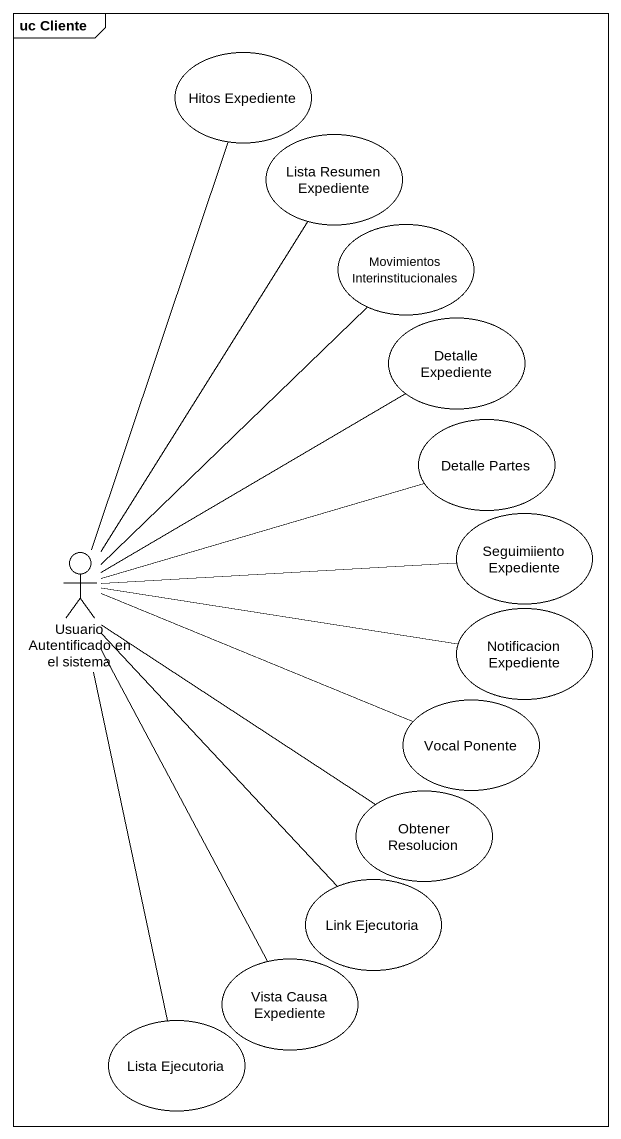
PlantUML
@startuml
mainframe uc Cliente
usecase "Hitos Expediente" as Hitos_Expediente
usecase "Lista Resumen Expediente" as Lista_Resumen_Expediente
usecase "Movimientos Interinstitucionales" as Movimientos
usecase "Detalle Expediente" as Detalle_Expediente
usecase "Detalle Partes" as Detalle_Partes
actor "Usuario Autentificado en el sistema" as Usuario_Autentificado_en_el
usecase "Seguimiiento Expediente" as Seguimiiento_Expediente
usecase "Notificacion Expediente" as Notificacion_Expediente
usecase "Vocal Ponente" as Vocal_Ponente
usecase "Obtener Resolucion" as Obtener_Resolucion
usecase "Link Ejecutoria" as Link_Ejecutoria
usecase "Vista Causa Expediente" as Vista_Causa_Expediente
usecase "Lista Ejecutoria" as Lista_Ejecutoria
Usuario_Autentificado_en_el -up- Hitos_Expediente
Usuario_Autentificado_en_el -up- Lista_Resumen_Expediente
Usuario_Autentificado_en_el -up- Movimientos
Usuario_Autentificado_en_el -up- Detalle_Expediente
Usuario_Autentificado_en_el -right- Detalle_Partes
Usuario_Autentificado_en_el -right- Seguimiiento_Expediente
Usuario_Autentificado_en_el -right- Notificacion_Expediente
Usuario_Autentificado_en_el -right- Vocal_Ponente
Usuario_Autentificado_en_el -- Obtener_Resolucion
Usuario_Autentificado_en_el -- Link_Ejecutoria
Usuario_Autentificado_en_el -- Vista_Causa_Expediente
Usuario_Autentificado_en_el -- Lista_Ejecutoria
@enduml
